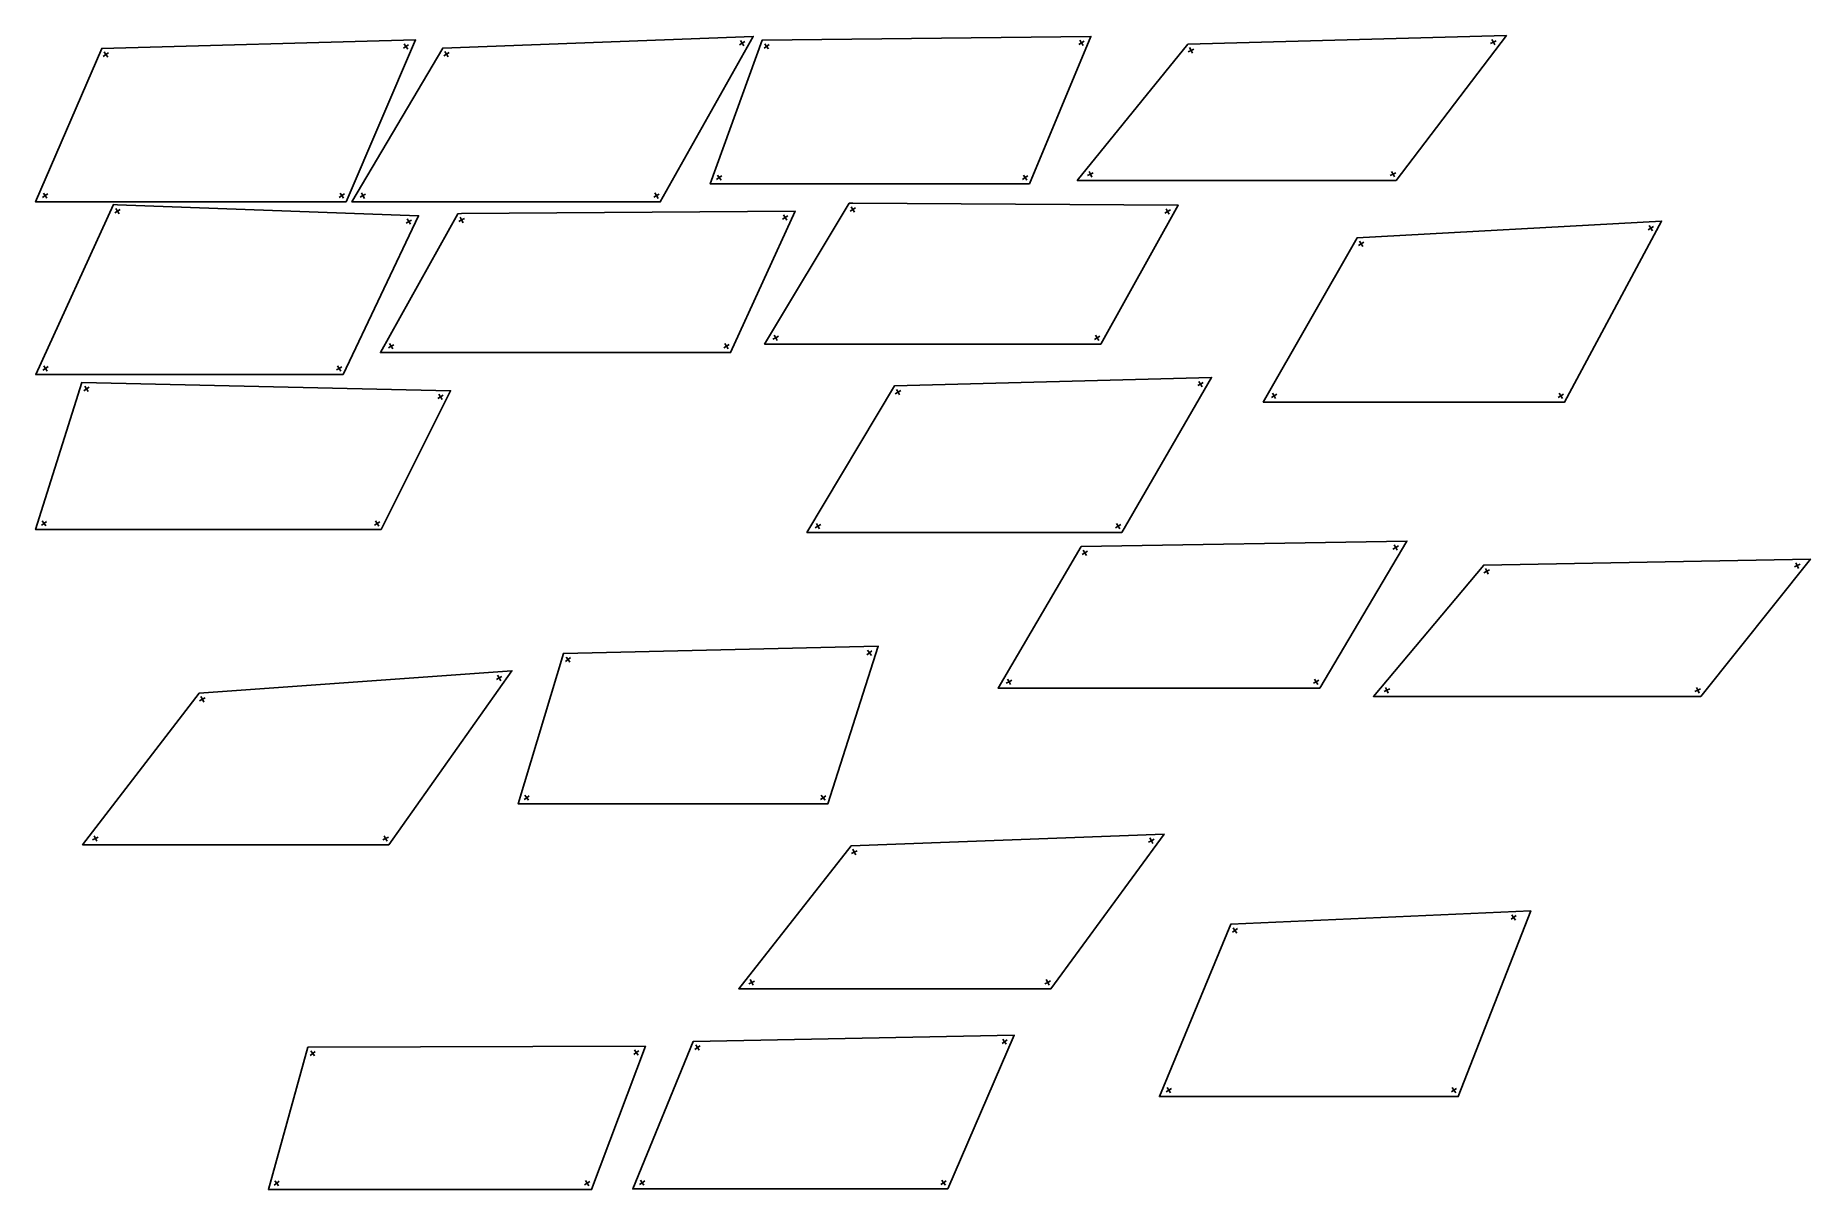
# Model space of a CAD drawing. Header units: inches. Extents: x 0.2 to 35.5, y 0.8 to 23.7.
import ezdxf

# ---------------------------------------------------------------- set-up
doc = ezdxf.new("R2010")
doc.units = ezdxf.units.IN
doc.header["$LTSCALE"] = 100
doc.header["$MEASUREMENT"] = 0
doc.layers.add('Project$Curves', color=18, linetype='Continuous', true_color=0x000000)

msp = doc.modelspace()

# ---------------------------------------------------------------- linework, layer by layer
at = {"layer": 'Project$Curves', "color": 1, "true_color": 0xff0000}
for points in [[(12.598, 20.402), (6.541, 20.402), (8.349, 23.459), (14.521, 23.693), (12.671, 20.402)], [(19.929, 20.76), (13.666, 20.76), (14.699, 23.618), (21.235, 23.691), (20.012, 20.76)], [(27.242, 20.829), (20.962, 20.829), (23.165, 23.535), (29.495, 23.709), (27.304, 20.829)], [(6.341, 20.402), (0.25, 20.402), (1.567, 23.453), (7.808, 23.622), (6.424, 20.402)], [(1.883, 20.345), (7.866, 20.129), (6.366, 16.97), (0.254, 16.97), (1.8, 20.348)], [(8.722, 20.169), (15.353, 20.219), (14.071, 17.409), (7.107, 17.409), (8.65, 20.168)], [(16.501, 20.376), (22.973, 20.337), (21.432, 17.578), (14.746, 17.578), (16.43, 20.377)], [(30.578, 16.425), (24.661, 16.425), (26.531, 19.69), (32.582, 20.021), (30.653, 16.425)], [(7.044, 13.889), (0.25, 13.889), (1.173, 16.814), (8.502, 16.649), (7.121, 13.889)], [(21.777, 13.834), (15.588, 13.834), (17.328, 16.745), (23.635, 16.914), (21.849, 13.834)], [(25.713, 10.741), (19.389, 10.741), (21.043, 13.553), (27.517, 13.663), (25.784, 10.741)], [(33.301, 10.573), (26.853, 10.573), (29.046, 13.185), (35.542, 13.304), (33.361, 10.573)], [(15.911, 8.437), (9.848, 8.437), (10.745, 11.43), (17.005, 11.57), (16.002, 8.437)], [(7.211, 7.626), (1.187, 7.626), (3.504, 10.637), (9.723, 11.085), (7.275, 7.626)], [(20.375, 4.766), (14.232, 4.766), (16.467, 7.603), (22.691, 7.84), (20.438, 4.766)], [(28.453, 2.623), (22.597, 2.623), (24.014, 6.045), (29.981, 6.315), (28.539, 2.623)], [(11.218, 0.775), (4.881, 0.775), (5.666, 3.603), (12.376, 3.623), (11.305, 0.775)], [(18.306, 0.785), (12.125, 0.785), (13.329, 3.719), (19.71, 3.841), (18.388, 0.785)]]:
    msp.add_lwpolyline(points, close=True, dxfattribs=at)
for points in [[(1.598, 23.295), (1.65, 23.33), (1.702, 23.365)], [(1.615, 23.382), (1.65, 23.33), (1.685, 23.278)], [(7.668, 23.527), (7.616, 23.492), (7.564, 23.457)], [(7.581, 23.544), (7.616, 23.492), (7.651, 23.44)], [(8.368, 23.305), (8.421, 23.337), (8.475, 23.369)], [(8.389, 23.39), (8.421, 23.337), (8.453, 23.283)], [(14.356, 23.592), (14.303, 23.559), (14.249, 23.527)], [(14.27, 23.613), (14.303, 23.559), (14.335, 23.506)], [(14.736, 23.458), (14.787, 23.494), (14.838, 23.53)], [(14.751, 23.545), (14.787, 23.494), (14.823, 23.443)], [(21.099, 23.599), (21.047, 23.564), (20.995, 23.529)], [(21.012, 23.616), (21.047, 23.564), (21.082, 23.512)], [(23.169, 23.384), (23.225, 23.412), (23.281, 23.44)], [(23.198, 23.468), (23.225, 23.412), (23.253, 23.356)], [(29.293, 23.606), (29.238, 23.577), (29.182, 23.549)], [(29.209, 23.633), (29.238, 23.577), (29.266, 23.522)], [(13.793, 20.849), (13.844, 20.885), (13.895, 20.921)], [(13.88, 20.834), (13.844, 20.885), (13.808, 20.936)], [(19.981, 20.919), (19.929, 20.885), (19.877, 20.85)], [(19.963, 20.833), (19.929, 20.885), (19.894, 20.937)], [(21.169, 20.927), (21.225, 20.954), (21.282, 20.981)], [(21.252, 20.897), (21.225, 20.954), (21.198, 21.01)], [(27.298, 20.981), (27.242, 20.954), (27.186, 20.926)], [(27.27, 20.898), (27.242, 20.954), (27.214, 21.01)], [(0.388, 20.492), (0.44, 20.527), (0.492, 20.561)], [(0.474, 20.475), (0.44, 20.527), (0.406, 20.579)], [(6.394, 20.561), (6.341, 20.527), (6.289, 20.492)], [(6.376, 20.475), (6.341, 20.527), (6.307, 20.579)], [(6.706, 20.496), (6.76, 20.527), (6.814, 20.558)], [(6.791, 20.472), (6.76, 20.527), (6.729, 20.581)], [(12.652, 20.558), (12.598, 20.527), (12.544, 20.495)], [(12.63, 20.473), (12.598, 20.527), (12.567, 20.581)], [(1.826, 20.187), (1.879, 20.22), (1.932, 20.253)], [(1.846, 20.273), (1.879, 20.22), (1.912, 20.167)], [(15.21, 20.126), (15.158, 20.092), (15.105, 20.058)], [(15.124, 20.145), (15.158, 20.092), (15.192, 20.04)], [(16.446, 20.221), (16.5, 20.251), (16.555, 20.282)], [(16.47, 20.306), (16.5, 20.251), (16.531, 20.197)], [(22.814, 20.245), (22.76, 20.214), (22.706, 20.182)], [(22.729, 20.268), (22.76, 20.214), (22.792, 20.16)], [(7.725, 20.043), (7.672, 20.011), (7.618, 19.978)], [(7.639, 20.064), (7.672, 20.011), (7.704, 19.957)], [(8.67, 20.012), (8.723, 20.044), (8.777, 20.076)], [(8.692, 20.097), (8.723, 20.044), (8.755, 19.99)], [(32.419, 19.917), (32.367, 19.884), (32.314, 19.85)], [(32.333, 19.936), (32.367, 19.884), (32.4, 19.831)], [(26.553, 19.536), (26.606, 19.568), (26.659, 19.601)], [(26.573, 19.622), (26.606, 19.568), (26.639, 19.515)], [(14.913, 17.672), (14.967, 17.703), (15.021, 17.734)], [(14.998, 17.648), (14.967, 17.703), (14.936, 17.757)], [(21.412, 17.734), (21.358, 17.703), (21.305, 17.671)], [(21.39, 17.649), (21.358, 17.703), (21.327, 17.757)], [(7.266, 17.502), (7.32, 17.534), (7.374, 17.565)], [(7.352, 17.48), (7.32, 17.534), (7.288, 17.588)], [(14.043, 17.568), (13.991, 17.534), (13.938, 17.5)], [(14.024, 17.481), (13.991, 17.534), (13.957, 17.586)], [(0.396, 17.061), (0.449, 17.095), (0.501, 17.129)], [(0.483, 17.042), (0.449, 17.095), (0.415, 17.148)], [(6.34, 17.128), (6.287, 17.095), (6.234, 17.062)], [(6.321, 17.042), (6.287, 17.095), (6.254, 17.148)], [(1.213, 16.651), (1.264, 16.687), (1.315, 16.724)], [(1.228, 16.738), (1.264, 16.687), (1.3, 16.637)], [(17.346, 16.59), (17.4, 16.622), (17.454, 16.653)], [(17.368, 16.676), (17.4, 16.622), (17.431, 16.568)], [(23.468, 16.815), (23.414, 16.783), (23.361, 16.751)], [(23.383, 16.836), (23.414, 16.783), (23.446, 16.729)], [(24.908, 16.496), (24.877, 16.55), (24.845, 16.604)], [(30.61, 16.496), (30.578, 16.55), (30.546, 16.603)], [(8.355, 16.561), (8.302, 16.529), (8.248, 16.497)], [(8.269, 16.582), (8.302, 16.529), (8.334, 16.475)], [(24.823, 16.518), (24.877, 16.55), (24.931, 16.581)], [(30.632, 16.582), (30.578, 16.55), (30.524, 16.518)], [(0.37, 13.977), (0.421, 14.014), (0.471, 14.051)], [(0.457, 13.963), (0.421, 14.014), (0.384, 14.064)], [(7.097, 14.047), (7.044, 14.014), (6.991, 13.981)], [(7.077, 13.961), (7.044, 14.014), (7.011, 14.067)], [(15.754, 13.928), (15.808, 13.959), (15.863, 13.99)], [(15.839, 13.904), (15.808, 13.959), (15.777, 14.013)], [(21.831, 13.99), (21.777, 13.959), (21.722, 13.928)], [(21.808, 13.905), (21.777, 13.959), (21.745, 14.013)], [(21.061, 13.398), (21.115, 13.429), (21.169, 13.461)], [(21.084, 13.483), (21.115, 13.429), (21.147, 13.375)], [(27.349, 13.566), (27.295, 13.535), (27.241, 13.503)], [(27.264, 13.589), (27.295, 13.535), (27.326, 13.481)], [(29.049, 13.034), (29.105, 13.061), (29.162, 13.088)], [(29.078, 13.117), (29.105, 13.061), (29.132, 13.004)], [(35.335, 13.202), (35.279, 13.174), (35.223, 13.147)], [(35.251, 13.231), (35.279, 13.174), (35.306, 13.118)], [(10.789, 11.269), (10.839, 11.307), (10.888, 11.345)], [(10.801, 11.357), (10.839, 11.307), (10.876, 11.257)], [(16.882, 11.478), (16.832, 11.441), (16.782, 11.403)], [(16.795, 11.491), (16.832, 11.441), (16.869, 11.391)], [(9.523, 10.972), (9.468, 10.941), (9.414, 10.911)], [(9.438, 10.996), (9.468, 10.941), (9.499, 10.887)], [(19.553, 10.835), (19.607, 10.866), (19.661, 10.897)], [(19.638, 10.812), (19.607, 10.866), (19.576, 10.92)], [(25.767, 10.897), (25.713, 10.866), (25.659, 10.835)], [(25.744, 10.811), (25.713, 10.866), (25.682, 10.92)], [(27.064, 10.671), (27.121, 10.698), (27.177, 10.724)], [(27.147, 10.641), (27.121, 10.698), (27.094, 10.755)], [(33.358, 10.725), (33.301, 10.698), (33.245, 10.671)], [(33.328, 10.642), (33.301, 10.698), (33.274, 10.754)], [(3.514, 10.487), (3.569, 10.517), (3.624, 10.546)], [(3.54, 10.572), (3.569, 10.517), (3.599, 10.462)], [(9.966, 8.525), (10.016, 8.562), (10.066, 8.6)], [(10.054, 8.512), (10.016, 8.562), (9.979, 8.612)], [(15.961, 8.599), (15.911, 8.562), (15.86, 8.525)], [(15.948, 8.512), (15.911, 8.562), (15.874, 8.613)], [(1.385, 7.724), (1.441, 7.751), (1.497, 7.779)], [(1.469, 7.695), (1.441, 7.751), (1.414, 7.807)], [(7.266, 7.78), (7.211, 7.751), (7.155, 7.723)], [(7.24, 7.696), (7.211, 7.751), (7.182, 7.807)], [(16.474, 7.452), (16.529, 7.481), (16.585, 7.509)], [(16.501, 7.536), (16.529, 7.481), (16.558, 7.425)], [(22.493, 7.735), (22.437, 7.706), (22.382, 7.676)], [(22.408, 7.761), (22.437, 7.706), (22.467, 7.65)], [(29.69, 6.218), (29.639, 6.182), (29.588, 6.145)], [(29.603, 6.233), (29.639, 6.182), (29.675, 6.131)], [(24.048, 5.887), (24.099, 5.923), (24.15, 5.959)], [(24.063, 5.975), (24.099, 5.923), (24.135, 5.872)], [(14.517, 4.835), (14.49, 4.891), (14.462, 4.947)], [(20.403, 4.835), (20.375, 4.891), (20.347, 4.947)], [(14.433, 4.864), (14.49, 4.891), (14.546, 4.918)], [(20.431, 4.919), (20.375, 4.891), (20.319, 4.863)], [(12.247, 3.533), (12.196, 3.497), (12.144, 3.461)], [(12.16, 3.548), (12.196, 3.497), (12.231, 3.446)], [(13.362, 3.56), (13.414, 3.596), (13.465, 3.631)], [(13.378, 3.647), (13.414, 3.596), (13.449, 3.544)], [(19.57, 3.747), (19.519, 3.712), (19.467, 3.678)], [(19.484, 3.764), (19.519, 3.712), (19.553, 3.661)], [(5.711, 3.44), (5.761, 3.478), (5.811, 3.516)], [(5.723, 3.528), (5.761, 3.478), (5.799, 3.429)], [(22.732, 2.713), (22.784, 2.748), (22.836, 2.783)], [(22.819, 2.696), (22.784, 2.748), (22.749, 2.8)], [(28.505, 2.783), (28.453, 2.748), (28.402, 2.713)], [(28.489, 2.697), (28.453, 2.748), (28.418, 2.8)], [(4.996, 0.863), (5.046, 0.9), (5.095, 0.938)], [(5.084, 0.851), (5.046, 0.9), (5.008, 0.95)], [(11.27, 0.936), (11.218, 0.9), (11.167, 0.865)], [(11.254, 0.849), (11.218, 0.9), (11.183, 0.952)], [(12.259, 0.876), (12.311, 0.91), (12.363, 0.945)], [(12.346, 0.858), (12.311, 0.91), (12.276, 0.962)], [(18.358, 0.945), (18.306, 0.91), (18.254, 0.876)], [(18.341, 0.858), (18.306, 0.91), (18.272, 0.963)]]:
    msp.add_lwpolyline(points, dxfattribs=at)

doc.saveas('drawing.dxf')
